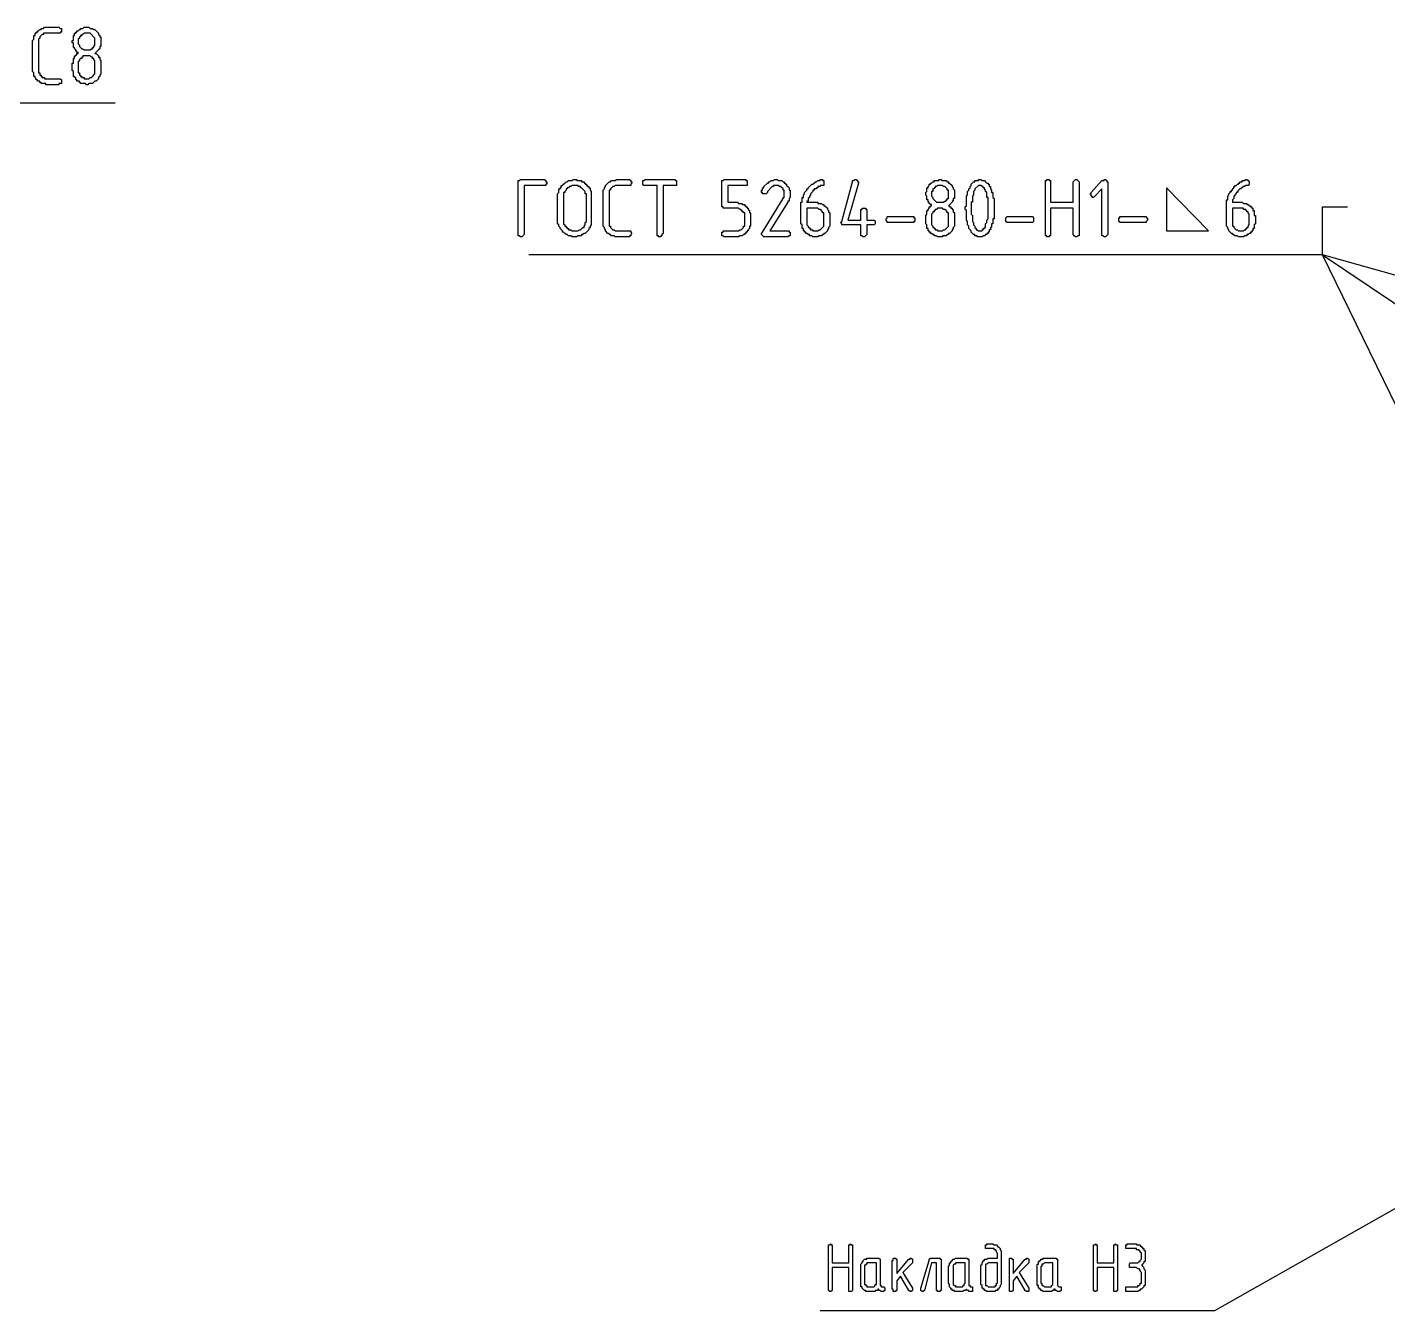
# Model space of a CAD drawing. Header units: millimetres. Extents: x 1 to 1188, y 1 to 840.
# Drawn here: x 363.2 to 435.3, y 287.3 to 355.4 of the extents above; entities that cross this region are included whole.
import ezdxf

# ---------------------------------------------------------------- set-up
doc = ezdxf.new("R2010")
doc.units = ezdxf.units.MM
doc.layers.add('GEOMETRY', color=7, linetype='Continuous')

msp = doc.modelspace()

# ---------------------------------------------------------------- linework, layer by layer
at = {"layer": 'GEOMETRY'}
for points in [[(364.878, 355.353), (364.942, 355.29), (365.005, 355.29), (365.005, 355.098), (364.942, 355.098), (364.942, 355.035), (364.053, 355.035), (364.053, 354.972), (363.989, 354.972), (363.863, 354.845), (363.863, 354.781), (363.798, 354.718), (363.798, 352.94), (363.863, 352.94), (363.863, 352.814), (363.926, 352.814), (363.926, 352.75), (363.989, 352.75), (363.989, 352.685), (364.116, 352.685), (364.116, 352.622), (364.942, 352.622), (365.005, 352.559), (365.005, 352.369), (364.878, 352.369), (364.878, 352.305), (364.18, 352.305), (364.18, 352.369), (363.926, 352.369), (363.926, 352.432), (363.863, 352.432), (363.863, 352.495), (363.735, 352.495), (363.735, 352.559), (363.671, 352.559), (363.671, 352.622), (363.608, 352.685), (363.608, 352.75), (363.544, 352.75), (363.544, 352.94), (363.481, 353.004), (363.481, 354.655), (363.544, 354.718), (363.544, 354.908), (363.608, 354.908), (363.608, 355.035), (363.671, 355.035), (363.671, 355.098), (363.735, 355.098), (363.735, 355.163), (363.798, 355.163), (363.863, 355.227), (363.926, 355.227), (363.926, 355.29), (364.053, 355.29), (364.116, 355.353)], [(366.339, 352.305), (366.276, 352.369), (366.021, 352.369), (366.021, 352.432), (365.957, 352.432), (365.957, 352.495), (365.831, 352.495), (365.831, 352.559), (365.767, 352.559), (365.767, 352.685), (365.704, 352.685), (365.704, 352.75), (365.64, 352.75), (365.64, 353.004), (365.577, 353.067), (365.577, 353.448), (365.64, 353.448), (365.64, 353.702), (365.704, 353.702), (365.704, 353.829), (365.767, 353.829), (365.767, 353.893), (365.831, 353.893), (365.831, 353.956), (365.894, 353.956), (365.894, 354.019), (365.831, 354.019), (365.831, 354.083), (365.767, 354.083), (365.767, 354.146), (365.704, 354.21), (365.704, 354.273), (365.64, 354.273), (365.64, 354.528), (365.577, 354.528), (365.577, 354.655), (365.64, 354.655), (365.64, 354.908), (365.704, 354.908), (365.704, 355.035), (365.767, 355.035), (365.767, 355.098), (365.831, 355.098), (365.831, 355.163), (365.894, 355.163), (365.957, 355.227), (366.021, 355.227), (366.021, 355.29), (366.148, 355.29), (366.211, 355.353), (366.466, 355.353), (366.529, 355.29), (366.656, 355.29), (366.719, 355.227), (366.783, 355.227), (366.846, 355.163), (366.91, 355.098), (366.973, 355.035), (366.973, 354.972), (367.038, 354.908), (367.038, 354.845), (367.101, 354.845), (367.101, 354.338), (367.038, 354.338), (367.038, 354.21), (366.973, 354.146), (366.783, 353.956), (366.846, 353.956), (366.973, 353.829), (366.973, 353.766), (367.038, 353.766), (367.038, 353.639), (367.101, 353.576), (367.101, 352.877), (367.038, 352.814), (367.038, 352.75), (366.973, 352.685), (366.973, 352.622), (366.846, 352.495), (366.783, 352.495), (366.656, 352.369), (366.466, 352.369), (366.402, 352.305)], [(366.339, 354.146), (366.529, 354.146), (366.593, 354.21), (366.656, 354.21), (366.656, 354.273), (366.719, 354.273), (366.719, 354.338), (366.783, 354.401), (366.783, 354.781), (366.529, 355.035), (366.211, 355.035), (366.148, 354.972), (366.084, 354.972), (366.084, 354.908), (366.021, 354.908), (366.021, 354.845), (365.957, 354.845), (365.957, 354.781), (365.894, 354.718), (365.894, 354.464), (365.957, 354.401), (365.957, 354.338), (366.021, 354.273), (366.084, 354.21), (366.148, 354.21), (366.211, 354.146)], [(366.339, 352.622), (366.466, 352.622), (366.529, 352.685), (366.593, 352.685), (366.656, 352.75), (366.783, 352.877), (366.783, 353.576), (366.719, 353.639), (366.719, 353.702), (366.656, 353.702), (366.656, 353.766), (366.593, 353.766), (366.529, 353.829), (366.148, 353.829), (366.148, 353.766), (366.084, 353.766), (366.084, 353.702), (366.021, 353.702), (365.957, 353.639), (365.957, 353.576), (365.894, 353.511), (365.894, 352.94), (365.957, 352.94), (365.957, 352.814), (366.021, 352.814), (366.021, 352.75), (366.084, 352.75), (366.084, 352.685), (366.211, 352.685), (366.211, 352.622)], [(389.516, 346.971), (389.516, 344.368), (389.389, 344.241), (389.326, 344.241), (389.263, 344.304), (389.198, 344.304), (389.198, 347.226), (389.263, 347.226), (389.326, 347.289), (390.595, 347.289), (390.659, 347.226), (390.659, 347.161), (390.722, 347.161), (390.722, 347.034), (390.659, 347.034), (390.659, 346.971)], [(393.072, 345.13), (393.072, 344.876), (393.008, 344.813), (393.008, 344.748), (392.945, 344.685), (392.945, 344.621), (392.755, 344.431), (392.691, 344.431), (392.628, 344.368), (392.564, 344.368), (392.564, 344.304), (392.373, 344.304), (392.31, 344.241), (392.056, 344.241), (391.993, 344.304), (391.866, 344.304), (391.802, 344.368), (391.739, 344.368), (391.676, 344.431), (391.611, 344.494), (391.548, 344.494), (391.548, 344.558), (391.421, 344.685), (391.421, 344.748), (391.357, 344.813), (391.357, 344.876), (391.294, 344.939), (391.294, 346.527), (391.357, 346.59), (391.357, 346.781), (391.421, 346.781), (391.421, 346.844), (391.484, 346.844), (391.484, 346.971), (391.548, 346.971), (391.611, 347.034), (391.676, 347.098), (391.739, 347.161), (391.802, 347.161), (391.866, 347.226), (392.056, 347.226), (392.119, 347.289), (392.31, 347.289), (392.31, 347.226), (392.564, 347.226), (392.564, 347.161), (392.691, 347.161), (392.691, 347.098), (392.755, 347.098), (392.755, 347.034), (392.818, 347.034), (392.818, 346.971), (392.881, 346.971), (392.881, 346.907), (392.945, 346.907), (392.945, 346.844), (393.008, 346.844), (393.008, 346.717), (393.072, 346.654)], [(392.818, 345.13), (392.818, 346.527), (392.755, 346.527), (392.755, 346.654), (392.564, 346.844), (392.501, 346.844), (392.501, 346.907), (392.373, 346.907), (392.373, 346.971), (392.056, 346.971), (391.993, 346.907), (391.929, 346.907), (391.866, 346.844), (391.802, 346.844), (391.802, 346.781), (391.739, 346.781), (391.739, 346.717), (391.676, 346.654), (391.676, 346.59), (391.611, 346.59), (391.611, 344.939), (391.676, 344.876), (391.676, 344.813), (391.739, 344.813), (391.739, 344.748), (391.802, 344.748), (391.802, 344.685), (391.866, 344.685), (391.866, 344.621), (391.993, 344.621), (392.056, 344.558), (392.373, 344.558), (392.438, 344.621), (392.501, 344.621), (392.628, 344.748), (392.691, 344.748), (392.691, 344.813), (392.755, 344.876), (392.755, 345.003), (392.818, 345.066)], [(395.041, 347.289), (395.104, 347.289), (395.168, 347.226), (395.168, 347.161), (395.231, 347.161), (395.231, 347.098), (395.168, 347.034), (395.168, 346.971), (394.342, 346.971), (394.279, 346.907), (394.215, 346.907), (394.089, 346.781), (394.089, 346.717), (394.025, 346.717), (394.025, 344.813), (394.089, 344.813), (394.089, 344.748), (394.215, 344.621), (394.279, 344.621), (394.342, 344.558), (395.168, 344.558), (395.168, 344.494), (395.231, 344.431), (395.168, 344.368), (395.168, 344.304), (395.104, 344.304), (395.104, 344.241), (394.342, 344.241), (394.279, 344.304), (394.152, 344.304), (394.089, 344.368), (394.025, 344.368), (394.025, 344.431), (393.96, 344.431), (393.834, 344.558), (393.834, 344.621), (393.77, 344.685), (393.77, 344.748), (393.707, 344.813), (393.707, 346.717), (393.77, 346.781), (393.77, 346.844), (393.834, 346.907), (393.834, 346.971), (393.96, 347.098), (394.025, 347.161), (394.089, 347.161), (394.152, 347.226), (394.342, 347.226), (394.406, 347.289)], [(395.803, 347.098), (395.803, 347.226), (395.866, 347.226), (395.93, 347.289), (397.517, 347.289), (397.517, 347.226), (397.581, 347.226), (397.581, 346.971), (396.882, 346.971), (396.882, 344.431), (396.819, 344.368), (396.819, 344.304), (396.755, 344.304), (396.755, 344.241), (396.628, 344.241), (396.628, 344.304), (396.565, 344.304), (396.565, 346.971), (395.866, 346.971), (395.803, 347.034)], [(399.994, 345.892), (399.994, 347.226), (400.057, 347.226), (400.12, 347.289), (401.264, 347.289), (401.264, 347.226), (401.327, 347.226), (401.327, 346.971), (400.31, 346.971), (400.31, 346.082), (400.819, 346.082), (400.882, 346.019), (401.073, 346.019), (401.073, 345.955), (401.201, 345.955), (401.201, 345.892), (401.264, 345.892), (401.264, 345.828), (401.327, 345.828), (401.327, 345.765), (401.391, 345.765), (401.391, 345.702), (401.454, 345.638), (401.454, 345.51), (401.518, 345.51), (401.518, 344.813), (401.454, 344.813), (401.454, 344.685), (401.391, 344.621), (401.391, 344.558), (401.327, 344.558), (401.327, 344.494), (401.264, 344.494), (401.264, 344.431), (401.201, 344.431), (401.201, 344.368), (401.136, 344.368), (401.073, 344.304), (400.946, 344.304), (400.882, 344.241), (400.12, 344.241), (400.057, 344.304), (399.994, 344.304), (399.994, 344.494), (400.057, 344.494), (400.057, 344.558), (400.882, 344.558), (400.946, 344.621), (401.009, 344.621), (401.136, 344.748), (401.136, 344.813), (401.201, 344.813), (401.201, 345.51), (401.136, 345.51), (401.136, 345.573), (401.073, 345.573), (401.073, 345.638), (401.009, 345.638), (401.009, 345.702), (400.946, 345.702), (400.882, 345.765), (400.057, 345.765), (400.057, 345.828), (399.994, 345.828)], [(402.852, 347.289), (402.915, 347.289), (402.978, 347.226), (403.169, 347.226), (403.232, 347.161), (403.295, 347.161), (403.295, 347.098), (403.359, 347.098), (403.359, 347.034), (403.422, 347.034), (403.422, 346.971), (403.485, 346.907), (403.55, 346.844), (403.55, 346.717), (403.614, 346.717), (403.614, 346.335), (403.55, 346.272), (403.55, 346.145), (403.485, 346.145), (403.485, 346.082), (402.533, 344.558), (403.55, 344.558), (403.55, 344.494), (403.614, 344.494), (403.614, 344.304), (403.55, 344.304), (403.485, 344.241), (402.216, 344.241), (402.089, 344.368), (402.089, 344.431), (402.153, 344.494), (403.232, 346.272), (403.232, 346.335), (403.295, 346.335), (403.295, 346.717), (403.232, 346.717), (403.232, 346.781), (403.105, 346.907), (403.042, 346.907), (402.978, 346.971), (402.723, 346.971), (402.723, 346.907), (402.66, 346.907), (402.406, 346.654), (402.406, 346.59), (402.343, 346.527), (402.153, 346.527), (402.153, 346.59), (402.089, 346.59), (402.089, 346.717), (402.153, 346.717), (402.153, 346.844), (402.216, 346.844), (402.216, 346.907), (402.406, 347.098), (402.47, 347.098), (402.47, 347.161), (402.533, 347.161), (402.597, 347.226), (402.723, 347.226), (402.788, 347.289)], [(405.264, 347.289), (405.328, 347.289), (405.328, 347.226), (405.391, 347.226), (405.391, 346.971), (405.201, 346.971), (405.201, 346.907), (405.073, 346.907), (405.073, 346.844), (405.01, 346.844), (405.01, 346.781), (404.883, 346.781), (404.883, 346.717), (404.819, 346.717), (404.819, 346.654), (404.693, 346.527), (404.693, 346.464), (404.629, 346.4), (404.629, 346.335), (404.566, 346.272), (404.566, 346.145), (404.502, 346.145), (404.502, 346.082), (405.073, 346.082), (405.073, 346.019), (405.264, 346.019), (405.328, 345.955), (405.391, 345.955), (405.391, 345.892), (405.455, 345.892), (405.581, 345.765), (405.581, 345.702), (405.645, 345.638), (405.645, 345.573), (405.708, 345.51), (405.708, 344.813), (405.645, 344.748), (405.645, 344.685), (405.581, 344.621), (405.581, 344.558), (405.455, 344.431), (405.391, 344.431), (405.391, 344.368), (405.328, 344.368), (405.264, 344.304), (405.138, 344.304), (405.073, 344.241), (404.819, 344.241), (404.756, 344.304), (404.629, 344.304), (404.629, 344.368), (404.566, 344.368), (404.502, 344.431), (404.439, 344.431), (404.439, 344.494), (404.376, 344.494), (404.376, 344.558), (404.311, 344.558), (404.311, 344.685), (404.248, 344.685), (404.248, 344.876), (404.184, 344.939), (404.184, 346.082), (404.248, 346.082), (404.248, 346.335), (404.311, 346.335), (404.311, 346.464), (404.376, 346.527), (404.376, 346.59), (404.502, 346.717), (404.502, 346.781), (404.566, 346.781), (404.566, 346.844), (404.756, 347.034), (404.819, 347.034), (404.946, 347.161), (405.01, 347.161), (405.073, 347.226), (405.201, 347.226), (405.201, 347.289)], [(406.28, 345.003), (406.344, 345.066), (406.915, 347.161), (406.915, 347.226), (406.979, 347.226), (407.042, 347.289), (407.106, 347.289), (407.169, 347.226), (407.169, 347.161), (407.232, 347.161), (407.232, 347.098), (406.66, 345.13), (407.359, 345.13), (407.359, 345.702), (407.423, 345.702), (407.423, 345.765), (407.614, 345.765), (407.614, 345.702), (407.677, 345.702), (407.677, 345.13), (408.058, 345.13), (408.121, 345.066), (408.121, 344.939), (408.058, 344.876), (407.677, 344.876), (407.677, 344.368), (407.551, 344.241), (407.486, 344.241), (407.423, 344.304), (407.359, 344.304), (407.359, 344.876), (406.344, 344.876), (406.344, 344.939)], [(411.551, 344.241), (411.423, 344.241), (411.36, 344.304), (411.233, 344.304), (411.233, 344.368), (411.169, 344.368), (411.106, 344.431), (411.043, 344.431), (411.043, 344.494), (410.979, 344.494), (410.979, 344.558), (410.916, 344.558), (410.916, 344.685), (410.852, 344.685), (410.852, 344.876), (410.789, 344.939), (410.789, 345.383), (410.852, 345.447), (410.852, 345.638), (410.916, 345.638), (410.916, 345.702), (410.979, 345.765), (410.979, 345.828), (411.043, 345.828), (411.043, 345.892), (411.106, 345.892), (411.106, 345.955), (411.043, 345.955), (410.979, 346.019), (410.979, 346.082), (410.916, 346.082), (410.916, 346.209), (410.852, 346.209), (410.852, 346.4), (410.789, 346.464), (410.789, 346.59), (410.852, 346.654), (410.852, 346.844), (410.916, 346.844), (410.916, 346.907), (410.979, 346.971), (410.979, 347.034), (411.043, 347.034), (411.043, 347.098), (411.106, 347.098), (411.169, 347.161), (411.233, 347.161), (411.233, 347.226), (411.488, 347.226), (411.488, 347.289), (411.614, 347.289), (411.678, 347.226), (411.868, 347.226), (411.931, 347.161), (411.995, 347.161), (411.995, 347.098), (412.058, 347.098), (412.185, 346.971), (412.185, 346.907), (412.248, 346.844), (412.248, 346.781), (412.313, 346.717), (412.313, 346.272), (412.248, 346.272), (412.248, 346.145), (412.185, 346.145), (412.185, 346.082), (411.995, 345.892), (412.058, 345.892), (412.058, 345.828), (412.122, 345.828), (412.122, 345.765), (412.185, 345.765), (412.185, 345.702), (412.248, 345.702), (412.248, 345.573), (412.313, 345.51), (412.313, 344.813), (412.248, 344.748), (412.248, 344.685), (412.185, 344.621), (412.185, 344.558), (412.058, 344.431), (411.995, 344.431), (411.995, 344.368), (411.931, 344.368), (411.868, 344.304), (411.678, 344.304), (411.678, 344.241)], [(411.551, 346.082), (411.741, 346.082), (411.805, 346.145), (411.868, 346.145), (411.868, 346.209), (411.931, 346.209), (411.931, 346.272), (411.995, 346.272), (411.995, 346.717), (411.931, 346.717), (411.931, 346.781), (411.805, 346.907), (411.741, 346.907), (411.678, 346.971), (411.423, 346.971), (411.36, 346.907), (411.296, 346.907), (411.296, 346.844), (411.233, 346.844), (411.233, 346.781), (411.169, 346.781), (411.169, 346.654), (411.106, 346.654), (411.106, 346.4), (411.169, 346.335), (411.169, 346.272), (411.36, 346.082)], [(414.408, 345.765), (414.408, 345.193), (414.344, 345.193), (414.344, 344.939), (414.281, 344.939), (414.281, 344.748), (414.218, 344.748), (414.218, 344.621), (414.154, 344.621), (414.154, 344.494), (414.091, 344.494), (414.091, 344.431), (414.027, 344.431), (414.027, 344.368), (413.964, 344.368), (413.901, 344.304), (413.836, 344.304), (413.773, 344.241), (413.519, 344.241), (413.519, 344.304), (413.392, 344.304), (413.392, 344.368), (413.329, 344.368), (413.202, 344.494), (413.202, 344.558), (413.075, 344.685), (413.075, 344.813), (413.01, 344.876), (413.01, 345.066), (412.947, 345.13), (412.947, 345.638), (412.884, 345.702), (412.884, 345.828), (412.947, 345.892), (412.947, 346.4), (413.01, 346.464), (413.01, 346.654), (413.075, 346.717), (413.075, 346.781), (413.139, 346.844), (413.139, 346.907), (413.202, 346.971), (413.202, 347.034), (413.329, 347.161), (413.392, 347.161), (413.392, 347.226), (413.582, 347.226), (413.582, 347.289), (413.709, 347.289), (413.773, 347.226), (413.901, 347.226), (413.964, 347.161), (414.027, 347.098), (414.091, 347.098), (414.091, 347.034), (414.154, 347.034), (414.154, 346.907), (414.218, 346.907), (414.218, 346.781), (414.281, 346.717), (414.281, 346.59), (414.344, 346.59), (414.344, 346.335), (414.408, 346.272)], [(414.091, 345.765), (414.091, 346.335), (414.027, 346.335), (414.027, 346.59), (413.964, 346.654), (413.964, 346.717), (413.901, 346.781), (413.901, 346.844), (413.836, 346.844), (413.836, 346.907), (413.773, 346.907), (413.709, 346.971), (413.582, 346.971), (413.392, 346.781), (413.392, 346.717), (413.329, 346.654), (413.329, 346.464), (413.265, 346.4), (413.265, 346.082), (413.202, 346.082), (413.202, 345.447), (413.265, 345.383), (413.265, 345.066), (413.329, 345.003), (413.329, 344.876), (413.392, 344.813), (413.392, 344.748), (413.456, 344.685), (413.456, 344.621), (413.519, 344.621), (413.582, 344.558), (413.773, 344.558), (413.773, 344.621), (413.836, 344.621), (413.836, 344.685), (413.901, 344.685), (413.901, 344.748), (413.964, 344.748), (413.964, 344.939), (414.027, 345.003), (414.027, 345.13), (414.091, 345.193)], [(417.139, 344.431), (417.139, 347.226), (417.202, 347.226), (417.202, 347.289), (417.329, 347.289), (417.329, 347.226), (417.393, 347.226), (417.393, 346.082), (418.598, 346.082), (418.598, 347.161), (418.727, 347.289), (418.79, 347.289), (418.853, 347.226), (418.917, 347.161), (418.917, 344.304), (418.853, 344.304), (418.79, 344.241), (418.727, 344.241), (418.663, 344.304), (418.598, 344.368), (418.598, 345.765), (417.393, 345.765), (417.393, 344.304), (417.329, 344.304), (417.329, 344.241), (417.202, 344.241), (417.202, 344.304), (417.139, 344.304)], [(420.123, 346.781), (419.742, 346.4), (419.679, 346.335), (419.615, 346.335), (419.615, 346.4), (419.552, 346.4), (419.552, 346.464), (419.489, 346.527), (419.552, 346.527), (419.552, 346.59), (420.123, 347.226), (420.251, 347.226), (420.251, 347.289), (420.314, 347.289), (420.377, 347.226), (420.377, 347.161), (420.441, 347.161), (420.441, 344.368), (420.314, 344.241), (420.251, 344.241), (420.186, 344.304), (420.123, 344.304)], [(423.552, 346.844), (423.552, 344.558), (425.775, 344.558)], [(427.743, 347.289), (427.806, 347.289), (427.87, 347.226), (427.933, 347.161), (427.933, 347.034), (427.87, 346.971), (427.743, 346.971), (427.68, 346.907), (427.616, 346.907), (427.489, 346.781), (427.426, 346.781), (427.363, 346.717), (427.298, 346.654), (427.298, 346.59), (427.235, 346.59), (427.235, 346.527), (427.171, 346.464), (427.171, 346.4), (427.108, 346.4), (427.108, 346.272), (427.044, 346.209), (427.044, 346.082), (427.553, 346.082), (427.616, 346.019), (427.806, 346.019), (427.806, 345.955), (427.87, 345.955), (427.933, 345.892), (427.997, 345.892), (427.997, 345.828), (428.06, 345.828), (428.06, 345.765), (428.123, 345.765), (428.123, 345.638), (428.188, 345.638), (428.188, 345.383), (428.252, 345.383), (428.252, 344.939), (428.188, 344.876), (428.188, 344.685), (428.123, 344.685), (428.123, 344.558), (428.06, 344.558), (428.06, 344.494), (427.997, 344.494), (427.997, 344.431), (427.933, 344.431), (427.87, 344.368), (427.806, 344.368), (427.806, 344.304), (427.68, 344.304), (427.616, 344.241), (427.363, 344.241), (427.298, 344.304), (427.171, 344.304), (427.108, 344.368), (427.044, 344.368), (427.044, 344.431), (426.981, 344.431), (426.854, 344.558), (426.854, 344.621), (426.791, 344.685), (426.791, 344.748), (426.727, 344.813), (426.727, 346.209), (426.791, 346.209), (426.791, 346.4), (426.854, 346.464), (426.854, 346.527), (426.918, 346.59), (426.918, 346.654), (426.981, 346.654), (426.981, 346.717), (427.044, 346.717), (427.044, 346.781), (427.108, 346.844), (427.108, 346.907), (427.171, 346.907), (427.171, 346.971), (427.235, 346.971), (427.298, 347.034), (427.363, 347.034), (427.363, 347.098), (427.426, 347.098), (427.426, 347.161), (427.553, 347.161), (427.553, 347.226), (427.68, 347.226)], [(404.502, 345.765), (404.502, 344.876), (404.566, 344.813), (404.566, 344.748), (404.629, 344.748), (404.629, 344.685), (404.693, 344.685), (404.693, 344.621), (404.819, 344.621), (404.819, 344.558), (405.073, 344.558), (405.138, 344.621), (405.201, 344.621), (405.328, 344.748), (405.391, 344.813), (405.391, 345.51), (405.328, 345.51), (405.328, 345.573), (405.264, 345.638), (405.201, 345.702), (405.138, 345.702), (405.073, 345.765)], [(410.09, 345.003), (408.756, 345.003), (408.756, 345.066), (408.693, 345.13), (408.693, 345.193), (408.756, 345.256), (408.756, 345.32), (410.154, 345.32), (410.154, 345.256), (410.217, 345.256), (410.217, 345.066), (410.154, 345.066), (410.154, 345.003)], [(411.551, 344.558), (411.678, 344.558), (411.741, 344.621), (411.805, 344.621), (411.931, 344.748), (411.995, 344.813), (411.995, 345.51), (411.931, 345.51), (411.931, 345.573), (411.868, 345.638), (411.805, 345.702), (411.741, 345.702), (411.678, 345.765), (411.423, 345.765), (411.36, 345.702), (411.296, 345.702), (411.296, 345.638), (411.233, 345.638), (411.233, 345.573), (411.169, 345.573), (411.169, 345.51), (411.106, 345.447), (411.106, 344.876), (411.169, 344.813), (411.169, 344.748), (411.233, 344.748), (411.233, 344.685), (411.296, 344.685), (411.296, 344.621), (411.423, 344.621), (411.423, 344.558)], [(416.377, 345.003), (415.106, 345.003), (415.043, 345.066), (415.043, 345.256), (415.106, 345.32), (416.44, 345.32), (416.504, 345.256), (416.504, 345.066), (416.44, 345.003)], [(422.345, 345.003), (421.076, 345.003), (421.076, 345.066), (421.013, 345.066), (421.013, 345.256), (421.076, 345.256), (421.076, 345.32), (422.472, 345.32), (422.472, 345.256), (422.535, 345.256), (422.535, 345.13), (422.472, 345.066), (422.472, 345.003)], [(427.044, 345.765), (427.044, 344.813), (427.108, 344.813), (427.108, 344.748), (427.235, 344.621), (427.298, 344.621), (427.363, 344.558), (427.616, 344.558), (427.68, 344.621), (427.743, 344.621), (427.743, 344.685), (427.806, 344.685), (427.806, 344.748), (427.87, 344.748), (427.87, 344.813), (427.933, 344.876), (427.933, 345.447), (427.87, 345.51), (427.87, 345.573), (427.806, 345.573), (427.806, 345.638), (427.743, 345.638), (427.743, 345.702), (427.616, 345.702), (427.616, 345.765)], [(405.645, 288.488), (405.645, 290.838), (405.708, 290.838), (405.772, 290.901), (405.772, 290.838), (405.835, 290.838), (405.835, 289.884), (406.725, 289.884), (406.725, 290.838), (406.789, 290.838), (406.789, 290.901), (406.852, 290.838), (406.915, 290.838), (406.915, 288.423), (406.852, 288.36), (406.725, 288.36), (406.725, 289.631), (405.835, 289.631), (405.835, 288.423), (405.772, 288.36), (405.708, 288.36), (405.645, 288.423)], [(414.789, 290.393), (414.789, 288.742), (414.726, 288.678), (414.726, 288.615), (414.663, 288.552), (414.663, 288.488), (414.598, 288.488), (414.598, 288.423), (414.471, 288.423), (414.471, 288.36), (414.027, 288.36), (413.964, 288.423), (413.901, 288.423), (413.901, 288.488), (413.836, 288.488), (413.836, 288.552), (413.773, 288.552), (413.773, 288.678), (413.709, 288.742), (413.709, 289.757), (413.773, 289.821), (413.773, 289.884), (413.836, 289.948), (413.836, 290.011), (413.901, 290.011), (413.901, 290.076), (414.027, 290.076), (414.091, 290.139), (414.598, 290.139), (414.598, 290.393), (414.535, 290.456), (414.535, 290.519), (414.471, 290.583), (414.408, 290.583), (414.408, 290.646), (413.964, 290.646), (413.964, 290.838), (414.027, 290.838), (414.027, 290.901), (414.344, 290.901), (414.408, 290.838), (414.535, 290.838), (414.598, 290.773), (414.663, 290.71), (414.726, 290.646), (414.726, 290.583), (414.789, 290.519)], [(419.679, 288.488), (419.679, 290.838), (419.742, 290.838), (419.806, 290.901), (419.806, 290.838), (419.869, 290.838), (419.869, 289.884), (420.758, 289.884), (420.758, 290.838), (420.821, 290.838), (420.821, 290.901), (420.885, 290.838), (420.948, 290.838), (420.948, 288.423), (420.885, 288.36), (420.758, 288.36), (420.758, 289.631), (419.869, 289.631), (419.869, 288.423), (419.806, 288.36), (419.742, 288.36), (419.679, 288.423)], [(421.902, 289.631), (421.583, 289.631), (421.583, 289.821), (421.647, 289.884), (422.028, 289.884), (422.092, 289.948), (422.155, 289.948), (422.155, 290.011), (422.219, 290.076), (422.219, 290.393), (422.155, 290.456), (422.155, 290.519), (422.092, 290.519), (422.092, 290.583), (421.965, 290.583), (421.965, 290.646), (421.393, 290.646), (421.393, 290.838), (421.456, 290.838), (421.456, 290.901), (421.965, 290.901), (421.965, 290.838), (422.155, 290.838), (422.155, 290.773), (422.219, 290.773), (422.219, 290.71), (422.282, 290.71), (422.282, 290.646), (422.345, 290.646), (422.345, 290.583), (422.409, 290.519), (422.409, 289.948), (422.345, 289.948), (422.345, 289.884), (422.282, 289.821), (422.282, 289.757), (422.219, 289.757), (422.345, 289.631), (422.345, 289.567), (422.409, 289.504), (422.409, 288.678), (422.345, 288.678), (422.345, 288.615), (422.219, 288.488), (422.155, 288.488), (422.155, 288.423), (422.092, 288.423), (422.028, 288.36), (421.393, 288.36), (421.393, 288.615), (422.028, 288.615), (422.028, 288.678), (422.092, 288.678), (422.155, 288.742), (422.155, 288.805), (422.219, 288.805), (422.219, 289.377), (422.155, 289.44), (422.155, 289.504), (422.092, 289.567), (422.028, 289.567), (421.965, 289.631)], [(408.63, 288.488), (408.63, 288.423), (408.566, 288.423), (408.566, 288.36), (408.439, 288.36), (408.376, 288.423), (408.313, 288.423), (408.313, 288.488), (408.248, 288.488), (408.248, 288.423), (408.121, 288.423), (408.121, 288.36), (407.614, 288.36), (407.614, 288.423), (407.551, 288.423), (407.423, 288.552), (407.423, 288.615), (407.359, 288.615), (407.359, 289.821), (407.423, 289.884), (407.423, 289.948), (407.486, 289.948), (407.486, 290.011), (407.551, 290.076), (407.677, 290.076), (407.677, 290.139), (408.313, 290.139), (408.376, 290.076), (408.376, 288.678), (408.439, 288.678), (408.439, 288.615), (408.566, 288.615), (408.63, 288.552)], [(408.185, 289.884), (407.677, 289.884), (407.677, 289.821), (407.614, 289.821), (407.614, 289.757), (407.551, 289.757), (407.551, 288.742), (407.614, 288.742), (407.614, 288.678), (407.677, 288.678), (407.677, 288.615), (408.058, 288.615), (408.121, 288.678), (408.121, 288.742), (408.185, 288.742)], [(409.265, 289.314), (409.9, 290.076), (409.964, 290.076), (409.964, 290.139), (410.027, 290.139), (410.09, 290.076), (410.09, 289.884), (409.582, 289.377), (410.09, 288.552), (410.09, 288.423), (410.027, 288.36), (409.964, 288.36), (409.9, 288.423), (409.455, 289.185), (409.265, 288.932), (409.265, 288.423), (409.202, 288.423), (409.202, 288.36), (409.073, 288.36), (409.073, 288.488), (409.01, 288.488), (409.01, 290.011), (409.073, 290.011), (409.073, 290.139), (409.202, 290.139), (409.202, 290.076), (409.265, 290.076)], [(411.043, 290.139), (411.551, 290.139), (411.551, 290.076), (411.614, 290.076), (411.614, 288.423), (411.551, 288.423), (411.551, 288.36), (411.423, 288.36), (411.423, 288.423), (411.36, 288.423), (411.36, 289.884), (411.106, 289.884), (410.726, 288.423), (410.661, 288.36), (410.598, 288.36), (410.534, 288.423), (410.534, 288.552), (410.979, 290.011), (410.979, 290.076)], [(413.265, 288.488), (413.265, 288.36), (413.075, 288.36), (413.075, 288.423), (413.01, 288.423), (412.947, 288.488), (412.884, 288.423), (412.82, 288.423), (412.757, 288.36), (412.313, 288.36), (412.313, 288.423), (412.185, 288.423), (412.185, 288.488), (412.122, 288.488), (412.122, 288.552), (412.058, 288.615), (412.058, 288.742), (411.995, 288.805), (411.995, 289.694), (412.058, 289.757), (412.058, 289.884), (412.122, 289.884), (412.122, 289.948), (412.185, 290.011), (412.248, 290.076), (412.313, 290.076), (412.377, 290.139), (413.01, 290.139), (413.01, 290.076), (413.075, 290.076), (413.075, 288.678), (413.139, 288.678), (413.139, 288.615), (413.265, 288.615)], [(412.884, 289.884), (412.377, 289.884), (412.377, 289.821), (412.313, 289.821), (412.248, 289.757), (412.248, 288.742), (412.313, 288.678), (412.377, 288.678), (412.377, 288.615), (412.757, 288.615), (412.757, 288.678), (412.82, 288.678), (412.82, 288.742), (412.884, 288.805)], [(414.598, 288.869), (414.598, 289.884), (414.091, 289.884), (414.027, 289.821), (413.964, 289.821), (413.964, 288.678), (414.027, 288.678), (414.091, 288.615), (414.471, 288.615), (414.471, 288.678), (414.535, 288.678), (414.535, 288.805), (414.598, 288.805)], [(415.423, 289.314), (416.059, 290.076), (416.122, 290.076), (416.122, 290.139), (416.185, 290.139), (416.25, 290.076), (416.25, 289.884), (415.742, 289.377), (416.25, 288.552), (416.25, 288.36), (416.122, 288.36), (416.059, 288.423), (415.615, 289.185), (415.423, 288.932), (415.423, 288.423), (415.36, 288.36), (415.233, 288.36), (415.233, 290.139), (415.36, 290.139), (415.36, 290.076), (415.423, 290.076)], [(417.964, 288.488), (417.964, 288.423), (417.901, 288.36), (417.773, 288.36), (417.71, 288.423), (417.646, 288.423), (417.646, 288.488), (417.583, 288.488), (417.583, 288.423), (417.519, 288.423), (417.456, 288.36), (417.011, 288.36), (416.948, 288.423), (416.884, 288.423), (416.884, 288.488), (416.821, 288.488), (416.821, 288.552), (416.757, 288.552), (416.757, 288.678), (416.694, 288.678), (416.694, 289.821), (416.757, 289.821), (416.757, 289.948), (416.821, 289.948), (416.821, 290.011), (416.884, 290.011), (416.884, 290.076), (417.011, 290.076), (417.011, 290.139), (417.71, 290.139), (417.71, 290.076), (417.773, 290.076), (417.773, 288.678), (417.838, 288.615), (417.964, 288.615)], [(417.519, 289.884), (417.076, 289.884), (417.011, 289.821), (416.948, 289.821), (416.948, 289.694), (416.884, 289.694), (416.884, 288.805), (416.948, 288.805), (416.948, 288.678), (417.011, 288.678), (417.076, 288.615), (417.456, 288.615), (417.456, 288.678), (417.519, 288.742)]]:
    msp.add_lwpolyline(points, close=True, dxfattribs=at)
for points in [[(301.885, 337.446), (297.822, 334.526), (331.985, 351.353), (367.863, 351.353)], [(431.807, 343.289), (431.807, 345.828), (433.141, 345.828)], [(460.255, 336.048), (464.446, 334.144), (431.807, 343.289), (389.77, 343.289)], [(451.302, 305.125), (452.635, 300.616), (431.807, 343.289), (459.43, 324.746), (456.635, 327.54)], [(442.666, 296.743), (442.031, 296.361), (426.092, 287.344), (405.201, 287.344)]]:
    msp.add_lwpolyline(points, dxfattribs=at)

doc.saveas('drawing.dxf')
